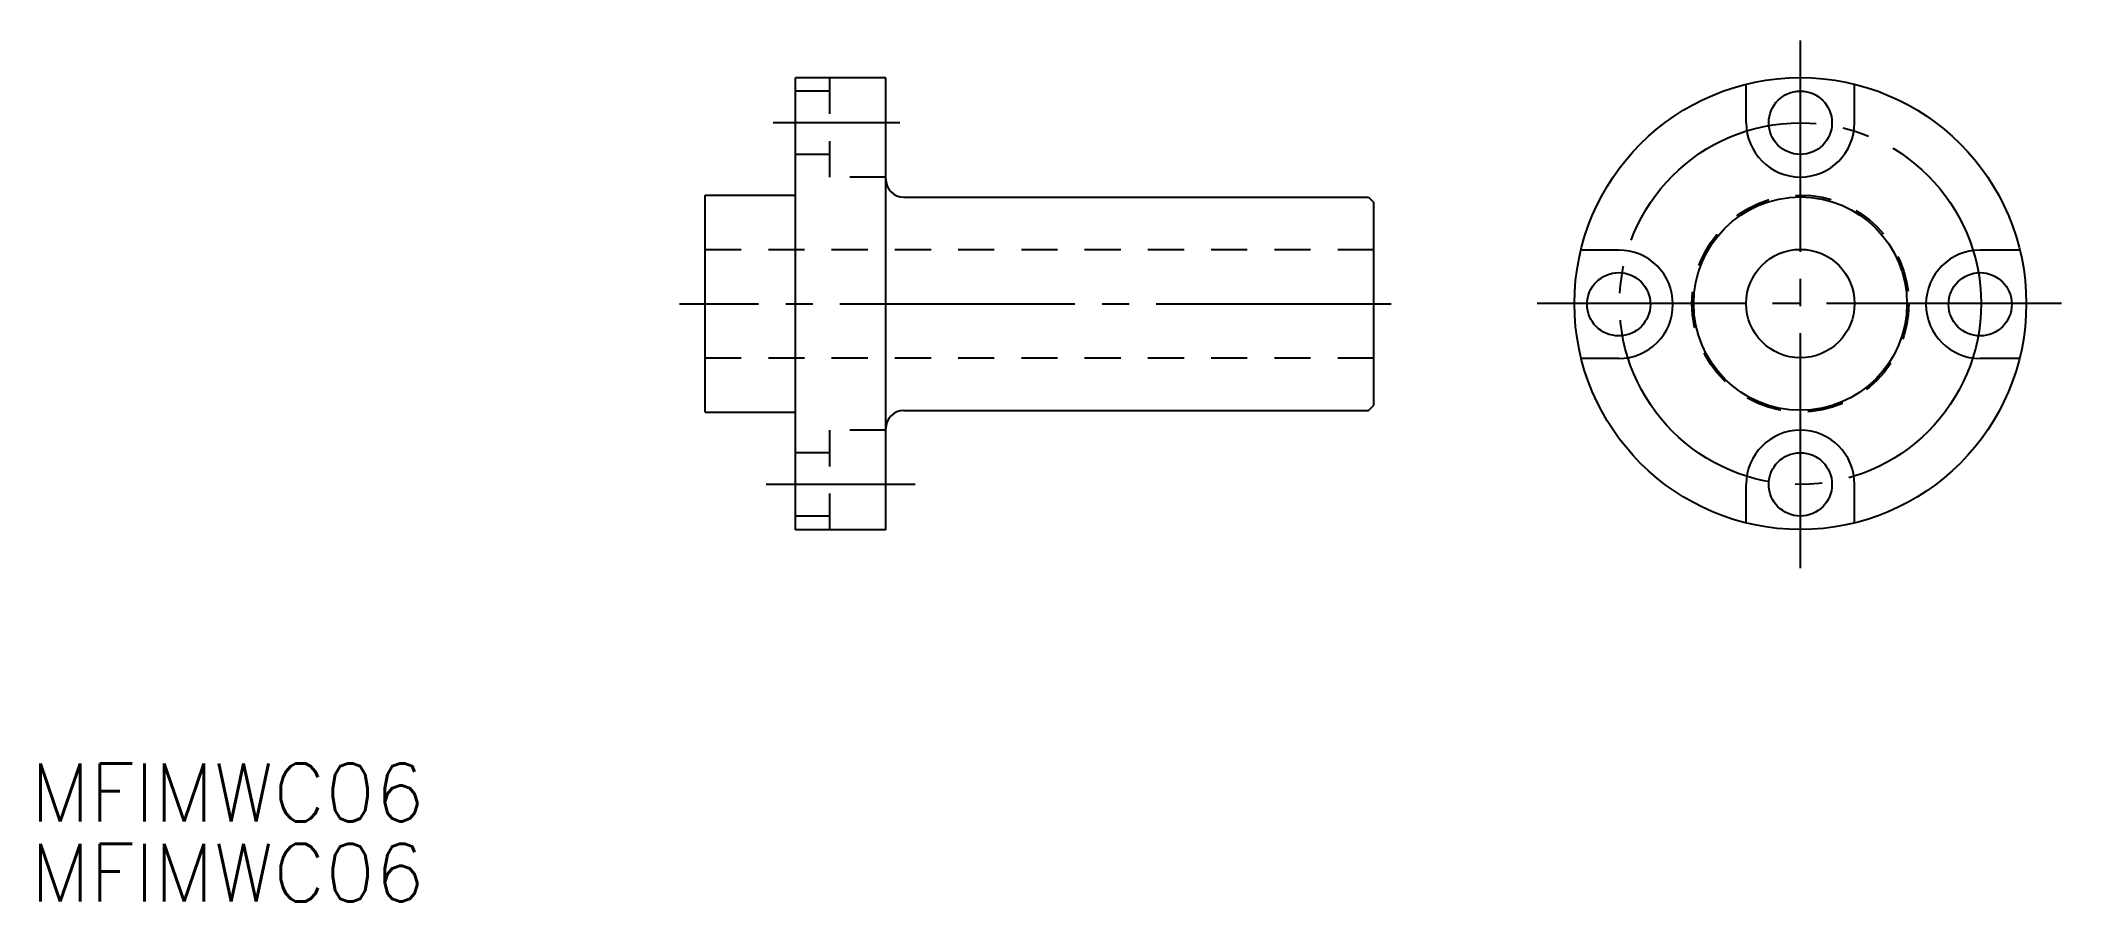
# Model space of a CAD drawing. Extents: x 80 to 192, y 139 to 186.
import ezdxf

# ---------------------------------------------------------------- set-up
doc = ezdxf.new("R2010")
doc.units = 0
doc.linetypes.add('CENTER', pattern=[17.5, 13, -1.5, 1.5, -1.5])
doc.linetypes.add('DASHED', pattern=[3.5, 2, -1.5])
doc.layers.get('0').update_dxf_attribs({"linetype": 'CONTINUOUS'})
doc.layers.add('CENTER', color=1, linetype='CENTER')
doc.styles.get("Standard").update_dxf_attribs({"font": 'txt.shx', "bigfont": '@extfont2.shx'})

msp = doc.modelspace()

# ---------------------------------------------------------------- linework, layer by layer
at = {"color": 7, "linetype": 'CONTINUOUS'}
for p, q in [((126.84, 184.27), (121.84, 184.27)), ((121.84, 159.27), (121.84, 184.27)), ((126.84, 159.27), (126.84, 184.27)), ((174.44, 181.78), (174.44, 183.92)), ((180.44, 181.78), (180.44, 183.92)), ((116.84, 165.77), (116.84, 177.77)), ((116.84, 177.77), (121.84, 177.77)), ((127.84, 177.67), (153.54, 177.67)), ((153.54, 177.67), (153.84, 177.37)), ((153.84, 166.17), (153.84, 177.37)), ((167.39, 174.74), (165.26, 174.74)), ((189.53, 174.74), (187.39, 174.74)), ((167.39, 168.74), (165.26, 168.74)), ((189.53, 168.74), (187.39, 168.74)), ((116.84, 165.77), (121.84, 165.77)), ((127.84, 165.87), (153.54, 165.87)), ((153.54, 165.87), (153.84, 166.17)), ((174.44, 159.65), (174.44, 161.78)), ((180.44, 159.65), (180.44, 161.78)), ((126.84, 159.27), (121.84, 159.27))]:
    msp.add_line(p, q, dxfattribs=at)
at = {"color": 3, "linetype": 'DASHED'}
for p, q in [((123.74, 183.52), (121.84, 183.52)), ((123.74, 178.77), (123.74, 184.27)), ((123.74, 180.02), (121.84, 180.02)), ((126.84, 178.77), (123.74, 178.77)), ((116.84, 174.77), (153.84, 174.77)), ((116.84, 168.77), (153.84, 168.77)), ((123.74, 159.27), (123.74, 164.77)), ((126.84, 164.77), (123.74, 164.77)), ((123.74, 163.52), (121.84, 163.52)), ((123.74, 160.02), (121.84, 160.02))]:
    msp.add_line(p, q, dxfattribs=at)
at = {"color": 7, "linetype": 'CONTINUOUS'}
for centre, radius in [((177.44, 171.78), 12.5), ((177.44, 181.78), 1.75), ((177.44, 171.78), 5.9), ((177.44, 171.78), 3), ((167.39, 171.74), 1.75), ((187.39, 171.74), 1.75), ((177.44, 161.78), 1.75)]:
    msp.add_circle(centre, radius, dxfattribs=at)
at = {"color": 3, "linetype": 'DASHED'}
msp.add_circle((177.44, 171.78), 6, dxfattribs=at)
at = {"color": 7, "linetype": 'CONTINUOUS'}
for centre, radius, start, end in [((177.44, 181.78), 3, 180, 0), ((127.84, 178.67), 1, 180, 270), ((167.39, 171.74), 3, 270, 90), ((187.39, 171.74), 3, 90, 270), ((127.84, 164.87), 1, 90, 180), ((177.44, 161.78), 3, 0, 180)]:
    msp.add_arc(centre, radius, start, end, dxfattribs=at)
at = {"layer": 'CENTER', "color": 1, "linetype": 'CENTER'}
for p, q in [((177.44, 157.14), (177.44, 186.33)), ((127.62, 181.77), (120.61, 181.77)), ((154.8, 171.74), (115.42, 171.74)), ((191.89, 171.78), (162.88, 171.78)), ((128.47, 161.77), (120.22, 161.77))]:
    msp.add_line(p, q, dxfattribs=at)
msp.add_circle((177.44, 171.78), 10, dxfattribs=at)

# ---------------------------------------------------------------- texts
at = {"color": 7, "linetype": 'CONTINUOUS'}
for p in [(79.51, 143.14), (79.51, 138.7)]:
    msp.add_text('MFIMWC06', height=3.2, dxfattribs=at).set_placement(p)

doc.saveas('drawing.dxf')
